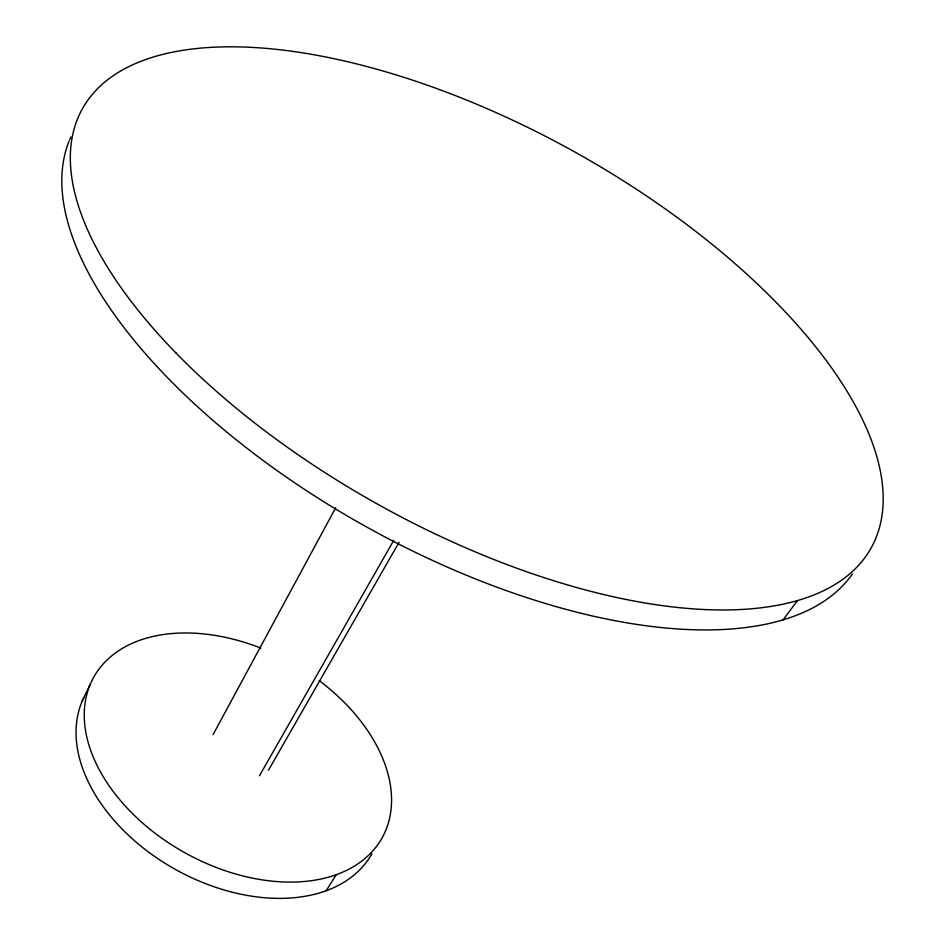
<?xml version="1.0" encoding="UTF-8"?>
<svg xmlns="http://www.w3.org/2000/svg" width="945" height="945" viewBox="0 0 945 945"><rect width="100%" height="100%" fill="white"/><g stroke="black" fill="none" stroke-linecap="round" stroke-linejoin="round"><path stroke-width="1.42" d="M82.097 701.344L90.188 684.404M213.05 734.667L335.711 507.713M259.426 775.821L393.734 540.375M268.498 770.163L399.085 542.265M326.155 890.733L336.29 874.68M783.086 619.849L797.521 600.547M852.343 574.005A448.095 204.569 29.1 0 1 368.763 528.184A448.095 204.569 29.1 0 1 69.115 140.982M69.67 139.647A448.095 204.569 29.1 0 1 70.828 136.99M319.28 680.683A165.068 109.018 29.1 0 1 327.844 877.338A165.068 109.018 29.1 0 1 88.558 743.786A165.068 109.018 29.1 0 1 260.879 648.093M371.846 853.914A163.898 109.525 29.1 0 1 177.66 870.676A163.898 109.525 29.1 0 1 83.94 697.327M175.912 352.922A451.379 201.805 29.1 0 0 863.848 559.05A451.379 201.805 29.1 0 0 390.521 73.202A451.379 201.805 29.1 0 0 175.912 352.922"/></g></svg>
